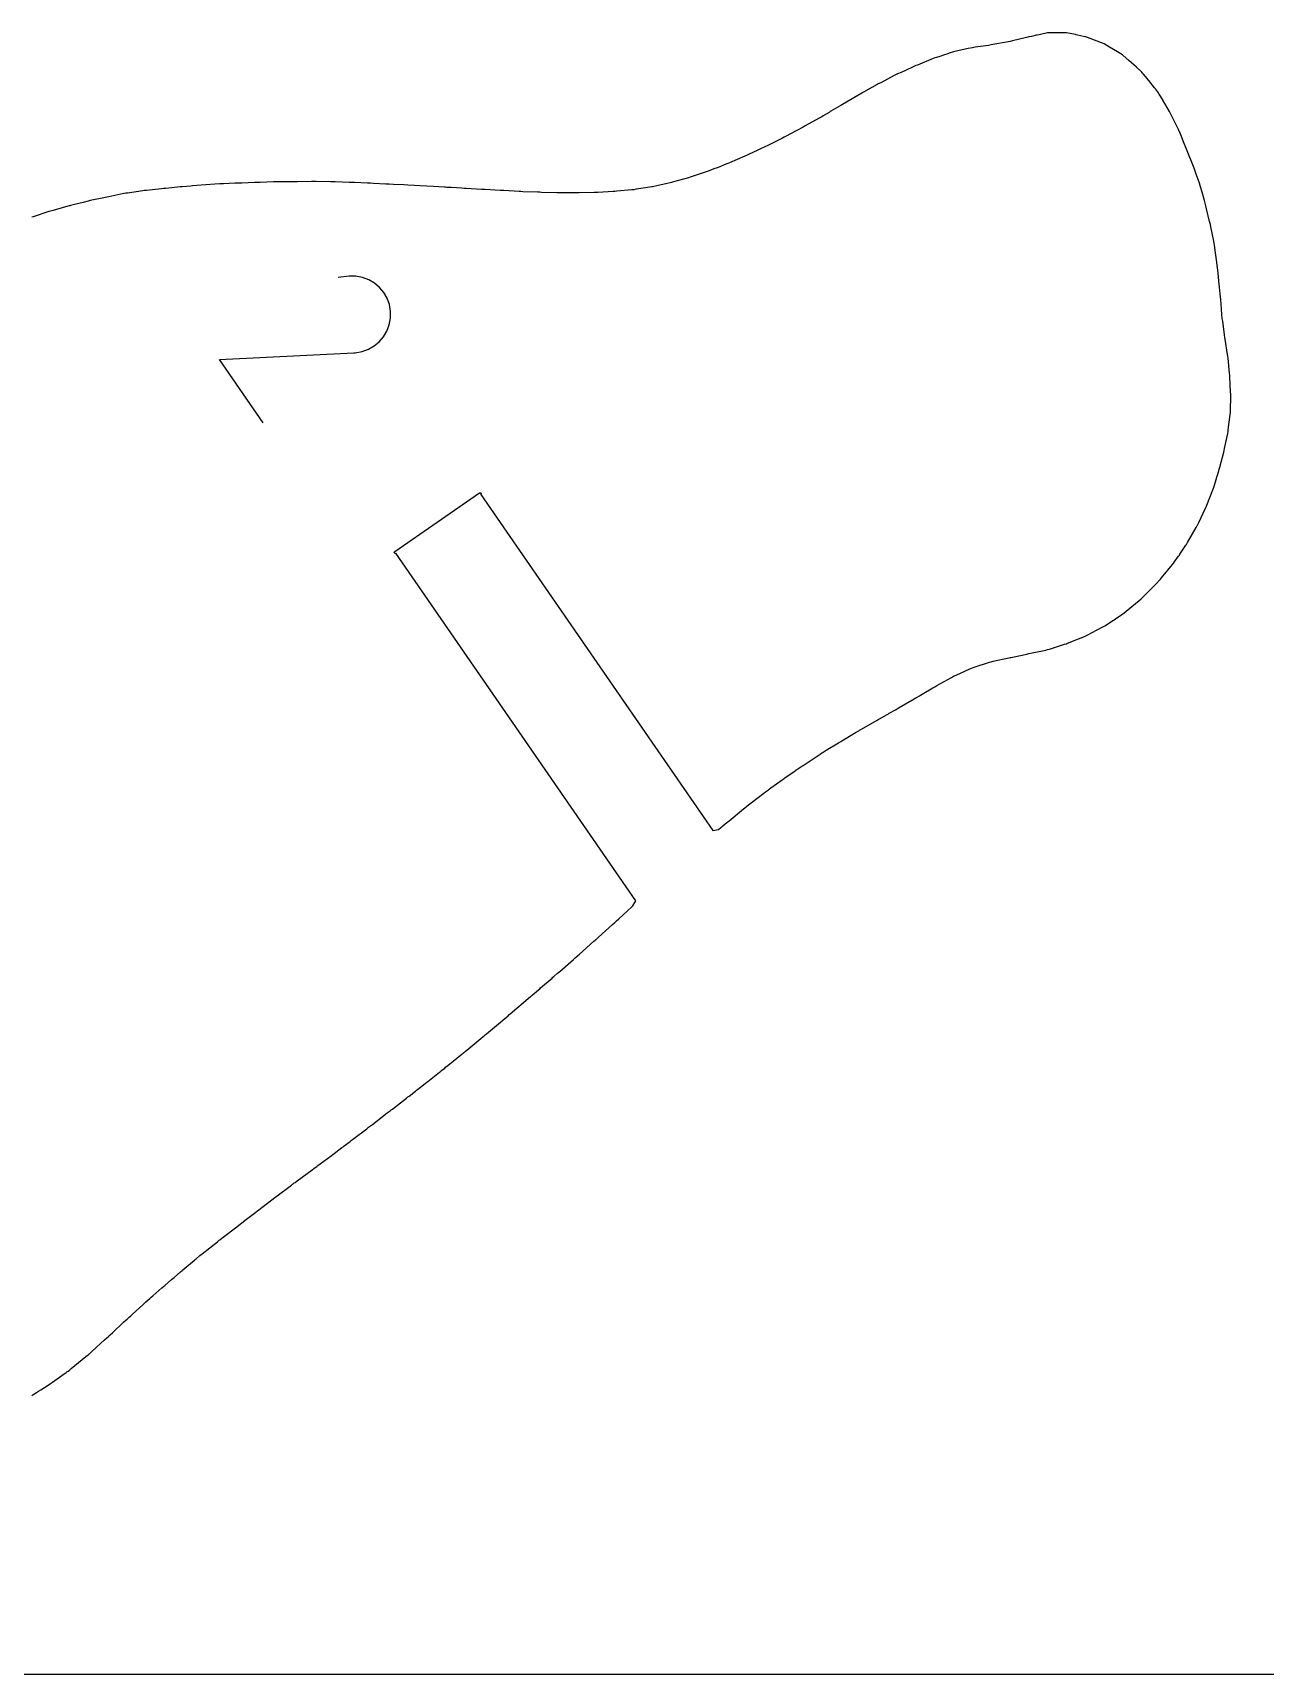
# Model space of a CAD drawing. Extents: x 0 to 600, y 0 to 500.
# Drawn here: x 320.8 to 381.1, y 0 to 80.3 of the extents above; entities that cross this region are included whole.
import ezdxf

# ---------------------------------------------------------------- set-up
doc = ezdxf.new("R2010")
doc.units = 0

msp = doc.modelspace()

# ---------------------------------------------------------------- linework, layer by layer
at = {"layer": 'annotation', "color": 1}
for p, q in [((336.228714, 68.402232), (335.697879, 68.336033)), ((336.569206, 68.398961), (336.228714, 68.402232)), ((336.894155, 68.3373), (336.569206, 68.398961)), ((337.197959, 68.222081), (336.894155, 68.3373)), ((337.475019, 68.05814), (337.197959, 68.222081)), ((337.719732, 67.850309), (337.475019, 68.05814)), ((337.9265, 67.603423), (337.719732, 67.850309)), ((338.08972, 67.322316), (337.9265, 67.603423)), ((338.203791, 67.01182), (338.08972, 67.322316)), ((338.263114, 66.676771), (338.203791, 67.01182)), ((338.25875, 66.337431), (338.263114, 66.676771)), ((338.263114, 66.676771), (338.263114, 66.676771)), ((338.080473, 65.709468), (338.196278, 66.013063)), ((338.196278, 66.013063), (338.25875, 66.337431)), ((337.460825, 64.981321), (337.707971, 65.187797)), ((337.707971, 65.187797), (337.916112, 65.432446)), ((337.916112, 65.432446), (338.080473, 65.709468)), ((329.884146, 64.325645), (336.471635, 64.647175)), ((332.024991, 61.227124), (329.884146, 64.325645)), ((336.471635, 64.647175), (336.471635, 64.647175)), ((336.471635, 64.647175), (336.478236, 64.646679)), ((336.478236, 64.646679), (336.484775, 64.646348)), ((336.484775, 64.646348), (336.491304, 64.646185)), ((336.491304, 64.646185), (336.497874, 64.646194)), ((336.497874, 64.646194), (336.504536, 64.646379)), ((336.504536, 64.646379), (336.51134, 64.646742)), ((336.51134, 64.646742), (336.518338, 64.647286)), ((336.518338, 64.647286), (336.525581, 64.648016)), ((336.525581, 64.648016), (336.533119, 64.648934)), ((336.533119, 64.648934), (336.868623, 64.706089)), ((336.533119, 64.648934), (336.533119, 64.648934)), ((336.868623, 64.706089), (337.179451, 64.818818)), ((337.179451, 64.818818), (337.460825, 64.981321))]:
    msp.add_line(p, q, dxfattribs=at)
at = {"layer": 'boundary', "color": 5}
for p, q in [((371.087191, 80.303302), (370.672198, 80.295944)), ((371.340052, 80.300863), (371.087191, 80.303302)), ((366.532401, 79.532632), (366.019884, 79.418175)), ((366.736496, 79.57669), (366.532401, 79.532632)), ((366.868954, 79.599074), (366.736496, 79.57669)), ((367.524752, 79.688826), (366.868954, 79.599074)), ((367.657209, 79.709958), (367.524752, 79.688826)), ((367.736292, 79.731215), (367.657209, 79.709958)), ((368.497222, 79.857968), (367.736292, 79.731215)), ((368.57792, 79.878131), (368.497222, 79.857968)), ((368.702287, 79.910563), (368.57792, 79.878131)), ((369.311043, 80.060977), (368.702287, 79.910563)), ((369.450553, 80.094262), (369.311043, 80.060977)), ((369.498627, 80.106913), (369.450553, 80.094262)), ((369.534953, 80.112366), (369.498627, 80.106913)), ((369.623424, 80.130144), (369.534953, 80.112366)), ((369.87062, 80.181448), (369.623424, 80.130144)), ((369.914374, 80.190243), (369.87062, 80.181448)), ((370.003597, 80.209334), (369.914374, 80.190243)), ((370.419341, 80.297528), (370.003597, 80.209334)), ((370.672198, 80.295944), (370.419341, 80.297528)), ((371.781497, 80.213776), (371.340052, 80.300863)), ((371.819316, 80.206539), (371.781497, 80.213776)), ((371.872657, 80.194938), (371.819316, 80.206539)), ((372.180254, 80.130144), (371.872657, 80.194938)), ((372.241282, 80.115018), (372.180254, 80.130144)), ((372.260759, 80.108692), (372.241282, 80.115018)), ((372.282158, 80.09987), (372.260759, 80.108692)), ((372.506884, 80.02079), (372.282158, 80.09987)), ((373.056833, 79.818848), (372.506884, 80.02079)), ((373.181475, 79.759706), (373.056833, 79.818848)), ((373.449153, 79.60065), (373.181475, 79.759706)), ((373.834501, 79.375088), (373.449153, 79.60065)), ((363.974364, 78.699608), (363.777986, 78.610303)), ((364.051069, 78.725347), (363.974364, 78.699608)), ((364.813599, 79.04608), (364.051069, 78.725347)), ((364.895078, 79.074302), (364.813599, 79.04608)), ((364.9807, 79.097948), (364.895078, 79.074302)), ((365.145012, 79.151213), (364.9807, 79.097948)), ((365.320865, 79.209434), (365.145012, 79.151213)), ((365.538947, 79.282508), (365.320865, 79.209434)), ((365.597704, 79.302196), (365.538947, 79.282508)), ((365.815788, 79.375271), (365.597704, 79.302196)), ((366.019884, 79.418175), (365.815788, 79.375271)), ((374.075376, 79.220863), (373.834501, 79.375088)), ((374.093933, 79.209434), (374.075376, 79.220863)), ((374.09877, 79.205898), (374.093933, 79.209434)), ((374.10218, 79.203064), (374.09877, 79.205898)), ((374.119639, 79.187642), (374.10218, 79.203064)), ((374.38937, 78.955952), (374.119639, 79.187642)), ((374.761148, 78.624687), (374.38937, 78.955952)), ((362.902422, 78.209451), (362.257077, 77.863273)), ((363.046477, 78.282329), (362.902422, 78.209451)), ((363.053657, 78.285765), (363.046477, 78.282329)), ((363.058081, 78.287409), (363.053657, 78.285765)), ((363.061408, 78.288724), (363.058081, 78.287409)), ((363.07432, 78.294437), (363.061408, 78.288724)), ((363.250036, 78.367723), (363.07432, 78.294437)), ((363.777986, 78.610303), (363.250036, 78.367723)), ((375.02289, 78.37918), (374.761148, 78.624687)), ((375.066262, 78.333951), (375.02289, 78.37918)), ((375.109632, 78.288724), (375.066262, 78.333951)), ((375.366659, 77.972302), (375.109632, 78.288724)), ((375.648896, 77.612911), (375.366659, 77.972302)), ((361.123115, 77.23508), (360.380644, 76.8023)), ((361.212233, 77.286347), (361.123115, 77.23508)), ((361.251588, 77.306558), (361.212233, 77.286347)), ((361.323839, 77.347802), (361.251588, 77.306558)), ((361.363193, 77.368013), (361.323839, 77.347802)), ((361.412958, 77.395558), (361.363193, 77.368013)), ((362.083182, 77.77478), (361.412958, 77.395558)), ((362.132946, 77.802325), (362.083182, 77.77478)), ((362.257077, 77.863273), (362.132946, 77.802325)), ((375.690065, 77.558818), (375.648896, 77.612911)), ((375.840662, 77.368013), (375.690065, 77.558818)), ((375.881787, 77.307643), (375.840662, 77.368013)), ((375.943607, 77.208739), (375.881787, 77.307643)), ((376.065786, 76.999651), (375.943607, 77.208739)), ((359.721447, 76.411479), (359.430263, 76.234988)), ((359.780896, 76.447302), (359.721447, 76.411479)), ((359.810566, 76.464942), (359.780896, 76.447302)), ((360.261855, 76.733392), (359.810566, 76.464942)), ((360.291525, 76.751032), (360.261855, 76.733392)), ((360.380644, 76.8023), (360.291525, 76.751032)), ((376.078896, 76.977735), (376.065786, 76.999651)), ((376.160191, 76.837581), (376.078896, 76.977735)), ((376.387019, 76.447303), (376.160191, 76.837581)), ((376.48285, 76.258025), (376.387019, 76.447303)), ((358.07474, 75.487017), (357.619137, 75.247551)), ((358.148778, 75.526592), (358.07474, 75.487017)), ((358.207879, 75.55789), (358.148778, 75.526592)), ((358.391, 75.654863), (358.207879, 75.55789)), ((358.450101, 75.686161), (358.391, 75.654863)), ((358.527555, 75.730078), (358.450101, 75.686161)), ((359.276243, 76.145592), (358.527555, 75.730078)), ((359.370815, 76.199163), (359.276243, 76.145592)), ((359.430263, 76.234988), (359.370815, 76.199163)), ((376.70227, 75.806789), (376.48285, 76.258025)), ((376.815264, 75.572423), (376.70227, 75.806789)), ((376.837972, 75.526592), (376.815264, 75.572423)), ((376.845885, 75.509648), (376.837972, 75.526592)), ((376.864317, 75.468357), (376.845885, 75.509648)), ((356.537938, 74.703744), (356.400177, 74.639085)), ((356.608683, 74.736949), (356.537938, 74.703744)), ((356.694388, 74.780255), (356.608683, 74.736949)), ((357.435339, 75.152016), (356.694388, 74.780255)), ((357.529391, 75.199519), (357.435339, 75.152016)), ((357.619137, 75.247551), (357.529391, 75.199519)), ((376.930287, 75.30988), (376.864317, 75.468357)), ((376.995017, 75.15577), (376.930287, 75.30988)), ((377.068404, 74.976703), (376.995017, 75.15577)), ((377.22109, 74.60588), (377.068404, 74.976703)), ((354.767259, 73.90881), (354.674769, 73.872498)), ((354.84241, 73.942434), (354.767259, 73.90881)), ((355.597653, 74.266294), (354.84241, 73.942434)), ((355.68797, 74.306591), (355.597653, 74.266294)), ((355.782157, 74.350678), (355.68797, 74.306591)), ((356.241449, 74.564699), (355.782157, 74.350678)), ((356.329431, 74.60588), (356.241449, 74.564699)), ((356.400177, 74.639085), (356.329431, 74.60588)), ((377.283548, 74.447357), (377.22109, 74.60588)), ((377.519865, 73.843695), (377.283548, 74.447357)), ((352.84733, 73.212028), (352.101211, 73.005438)), ((352.925838, 73.234562), (352.84733, 73.212028)), ((353.014956, 73.265999), (352.925838, 73.234562)), ((353.757433, 73.513521), (353.014956, 73.265999)), ((353.846552, 73.544958), (353.757433, 73.513521)), ((353.922032, 73.576401), (353.846552, 73.544958)), ((354.134139, 73.659128), (353.922032, 73.576401)), ((354.19762, 73.685171), (354.134139, 73.659128)), ((354.290113, 73.721483), (354.19762, 73.685171)), ((354.674769, 73.872498), (354.290113, 73.721483)), ((377.582151, 73.685171), (377.519865, 73.843695)), ((377.618772, 73.588675), (377.582151, 73.685171)), ((377.692022, 73.386532), (377.618772, 73.588675)), ((377.785022, 73.13087), (377.692022, 73.386532)), ((377.845051, 72.947666), (377.785022, 73.13087)), ((324.472931, 72.28378), (324.383813, 72.264999)), ((325.215404, 72.434546), (324.472931, 72.28378)), ((325.304523, 72.453328), (325.215404, 72.434546)), ((325.393641, 72.466683), (325.304523, 72.453328)), ((326.136115, 72.573134), (325.393641, 72.466683)), ((326.225234, 72.58649), (326.136115, 72.573134)), ((326.314352, 72.595833), (326.225234, 72.58649)), ((327.056826, 72.675981), (326.314352, 72.595833)), ((327.145944, 72.685325), (327.056826, 72.675981)), ((327.248167, 72.695033), (327.145944, 72.685325)), ((327.556772, 72.725003), (327.248167, 72.695033)), ((327.958488, 72.764461), (327.556772, 72.725003)), ((328.012572, 72.769689), (327.958488, 72.764461)), ((328.066655, 72.774917), (328.012572, 72.769689)), ((328.482807, 72.809095), (328.066655, 72.774917)), ((328.571213, 72.816332), (328.482807, 72.809095)), ((328.987365, 72.850444), (328.571213, 72.816332)), ((329.226111, 72.865263), (328.987365, 72.850444)), ((329.66933, 72.893743), (329.226111, 72.865263)), ((329.908076, 72.908722), (329.66933, 72.893743)), ((330.088563, 72.916828), (329.908076, 72.908722)), ((330.648299, 72.939871), (330.088563, 72.916828)), ((330.828787, 72.947845), (330.648299, 72.939871)), ((330.978048, 72.953907), (330.828787, 72.947845)), ((331.600236, 72.976955), (330.978048, 72.953907)), ((331.749497, 72.982935), (331.600236, 72.976955)), ((331.87985, 72.9869), (331.749497, 72.982935)), ((332.539855, 73.006176), (331.87985, 72.9869)), ((332.670208, 73.010124), (332.539855, 73.006176)), ((332.789732, 73.011889), (332.670208, 73.010124)), ((333.471394, 73.017273), (332.789732, 73.011889)), ((333.590919, 73.018984), (333.471394, 73.017273)), ((333.705595, 73.019559), (333.590919, 73.018984)), ((334.396953, 73.022943), (333.705595, 73.019559)), ((334.511629, 73.023517), (334.396953, 73.022943)), ((334.626849, 73.02236), (334.511629, 73.023517)), ((335.317119, 73.014108), (334.626849, 73.02236)), ((335.432338, 73.012957), (335.317119, 73.014108)), ((335.555102, 73.008866), (335.432338, 73.012957)), ((336.230286, 72.984422), (335.555102, 73.008866)), ((336.353049, 72.980369), (336.230286, 72.984422)), ((336.490875, 72.975356), (336.353049, 72.980369)), ((337.135934, 72.949774), (336.490875, 72.975356)), ((337.273761, 72.944823), (337.135934, 72.949774)), ((337.435408, 72.937377), (337.273761, 72.944823)), ((338.032823, 72.907011), (337.435408, 72.937377)), ((338.194471, 72.899731), (338.032823, 72.907011)), ((338.402798, 72.888967), (338.194471, 72.899731)), ((338.906854, 72.862731), (338.402798, 72.888967)), ((339.11518, 72.852001), (338.906854, 72.862731)), ((339.436613, 72.833077), (339.11518, 72.852001)), ((339.714461, 72.816668), (339.436613, 72.833077)), ((340.035892, 72.797794), (339.714461, 72.816668)), ((340.368691, 72.778567), (340.035892, 72.797794)), ((340.61296, 72.76446), (340.368691, 72.778567)), ((340.904054, 72.747629), (340.61296, 72.76446)), ((340.956603, 72.744601), (340.904054, 72.747629)), ((341.022798, 72.740787), (340.956603, 72.744601)), ((341.220513, 72.729471), (341.022798, 72.740787)), ((341.756431, 72.698878), (341.220513, 72.729471)), ((341.877313, 72.691925), (341.756431, 72.698878)), ((341.966432, 72.686855), (341.877313, 72.691925)), ((342.708905, 72.644984), (341.966432, 72.686855)), ((342.798024, 72.639914), (342.708905, 72.644984)), ((342.887142, 72.634827), (342.798024, 72.639914)), ((343.629616, 72.592471), (342.887142, 72.634827)), ((343.718734, 72.587384), (343.629616, 72.592471)), ((343.807853, 72.582121), (343.718734, 72.587384)), ((344.550326, 72.53926), (343.807853, 72.582121)), ((344.639445, 72.533997), (344.550326, 72.53926)), ((344.728564, 72.529926), (344.639445, 72.533997)), ((345.471037, 72.50519), (344.728564, 72.529926)), ((345.560155, 72.50112), (345.471037, 72.50519)), ((345.649274, 72.498282), (345.560155, 72.50112)), ((346.391746, 72.479234), (345.649274, 72.498282)), ((346.480865, 72.476395), (346.391746, 72.479234)), ((346.569984, 72.474998), (346.480865, 72.476395)), ((347.312457, 72.475191), (346.569984, 72.474998)), ((347.401575, 72.473793), (347.312457, 72.475191)), ((347.490693, 72.474867), (347.401575, 72.473793)), ((348.233169, 72.491295), (347.490693, 72.474867)), ((348.322288, 72.492368), (348.233169, 72.491295)), ((348.411406, 72.495866), (348.322288, 72.492368)), ((349.153878, 72.538393), (348.411406, 72.495866)), ((349.242996, 72.541892), (349.153878, 72.538393)), ((349.332115, 72.549756), (349.242996, 72.541892)), ((350.074589, 72.621519), (349.332115, 72.549756)), ((350.163706, 72.629383), (350.074589, 72.621519)), ((350.27554, 72.646256), (350.163706, 72.629383)), ((350.732447, 72.715337), (350.27554, 72.646256)), ((351.052803, 72.76446), (350.732447, 72.715337)), ((351.068612, 72.766876), (351.052803, 72.76446)), ((351.08442, 72.769291), (351.068612, 72.766876)), ((351.354746, 72.830338), (351.08442, 72.769291)), ((351.734803, 72.916173), (351.354746, 72.830338)), ((352.005128, 72.977224), (351.734803, 72.916173)), ((352.101211, 73.005438), (352.005128, 72.977224)), ((377.905077, 72.76446), (377.845051, 72.947666)), ((377.978324, 72.507497), (377.905077, 72.76446)), ((378.090254, 72.100713), (377.978324, 72.507497)), ((321.53387, 71.554857), (320.765913, 71.303727)), ((321.621681, 71.583031), (321.53387, 71.554857)), ((321.743635, 71.617167), (321.621681, 71.583031)), ((322.347626, 71.784095), (321.743635, 71.617167)), ((322.529202, 71.835168), (322.347626, 71.784095)), ((322.542391, 71.838876), (322.529202, 71.835168)), ((322.551005, 71.841079), (322.542391, 71.838876)), ((322.561376, 71.84375), (322.551005, 71.841079)), ((322.598194, 71.85305), (322.561376, 71.84375)), ((322.794151, 71.9024), (322.598194, 71.85305)), ((323.211343, 72.00808), (322.794151, 71.9024)), ((323.463102, 72.071803), (323.211343, 72.00808)), ((323.560379, 72.092033), (323.463102, 72.071803)), ((324.311161, 72.249797), (323.560379, 72.092033)), ((324.383813, 72.264999), (324.311161, 72.249797)), ((378.16209, 71.84375), (378.090254, 72.100713)), ((378.199116, 71.696484), (378.16209, 71.84375)), ((378.345581, 71.070306), (378.199116, 71.696484)), ((320.765913, 71.303727), (320.70097, 71.282847)), ((378.381717, 70.923039), (378.345581, 71.070306)), ((378.405085, 70.818074), (378.381717, 70.923039)), ((378.549749, 70.107294), (378.405085, 70.818074)), ((378.572626, 70.002329), (378.549749, 70.107294)), ((378.584541, 69.92806), (378.572626, 70.002329)), ((378.621428, 69.648712), (378.584541, 69.92806)), ((378.699676, 69.088849), (378.621428, 69.648712)), ((378.700852, 69.081618), (378.699676, 69.088849)), ((378.701629, 69.076233), (378.700852, 69.081618)), ((378.705739, 69.043211), (378.701629, 69.076233)), ((378.758071, 68.568513), (378.705739, 69.043211)), ((378.80144, 68.160908), (378.758071, 68.568513)), ((378.831166, 67.862885), (378.80144, 68.160908)), ((378.859486, 67.538219), (378.831166, 67.862885)), ((378.887783, 67.240197), (378.859486, 67.538219)), ((378.906975, 67.043647), (378.887783, 67.240197)), ((378.946276, 66.516037), (378.906975, 67.043647)), ((378.964057, 66.319486), (378.946276, 66.516037)), ((378.984749, 66.190436), (378.964057, 66.319486)), ((379.06738, 65.527826), (378.984749, 66.190436)), ((379.086398, 65.398775), (379.06738, 65.527826)), ((379.101001, 65.323568), (379.086398, 65.398775)), ((379.224576, 64.559522), (379.101001, 65.323568)), ((379.240344, 64.478066), (379.224576, 64.559522)), ((379.251832, 64.388947), (379.240344, 64.478066)), ((379.32552, 63.646473), (379.251832, 64.388947)), ((379.337009, 63.557355), (379.32552, 63.646473)), ((379.342113, 63.468236), (379.337009, 63.557355)), ((379.372444, 62.725762), (379.342113, 63.468236)), ((379.377548, 62.636644), (379.372444, 62.725762)), ((379.376749, 62.547526), (379.377548, 62.636644)), ((379.364794, 61.805052), (379.376749, 62.547526)), ((379.258413, 60.884341), (379.354828, 61.626816)), ((379.354828, 61.626816), (379.363996, 61.715934)), ((379.363996, 61.715934), (379.364794, 61.805052)), ((379.07601, 59.963631), (379.23111, 60.706105)), ((379.23111, 60.706105), (379.249244, 60.795223)), ((379.249244, 60.795223), (379.258413, 60.884341)), ((378.842541, 59.045788), (379.03703, 59.790312)), ((379.03703, 59.790312), (379.057876, 59.874513)), ((379.057876, 59.874513), (379.07601, 59.963631)), ((378.705738, 58.577811), (378.731464, 58.661999)), ((378.731464, 58.661999), (378.794908, 58.869615)), ((378.794908, 58.869615), (378.820635, 58.953802)), ((378.820635, 58.953802), (378.842541, 59.045788)), ((378.208096, 57.201499), (378.50264, 57.943973)), ((378.50264, 57.943973), (378.536942, 58.033092)), ((378.536942, 58.033092), (378.564509, 58.121192)), ((378.564509, 58.121192), (378.679387, 58.493598)), ((378.679387, 58.493598), (378.705738, 58.577811)), ((338.46551, 54.926197), (342.616976, 57.794549)), ((342.616976, 57.794549), (342.634882, 57.802294)), ((342.634882, 57.802294), (342.654389, 57.802598)), ((342.654389, 57.802598), (342.672527, 57.795413)), ((342.672527, 57.795413), (342.686535, 57.781834)), ((342.687399, 57.726284), (342.673821, 57.712276)), ((342.673821, 57.712276), (354.029025, 41.277485)), ((342.686535, 57.781834), (342.69428, 57.763929)), ((342.694584, 57.744422), (342.687399, 57.726284)), ((342.69428, 57.763929), (342.694584, 57.744422)), ((377.812722, 56.3382), (378.146094, 57.052283)), ((378.146094, 57.052283), (378.173794, 57.112381)), ((378.173794, 57.112381), (378.208096, 57.201499)), ((377.744616, 56.191671), (377.757988, 56.220691)), ((377.757988, 56.220691), (377.771652, 56.249081)), ((377.771652, 56.249081), (377.785022, 56.278101)), ((377.785022, 56.278101), (377.812722, 56.3382)), ((377.263784, 55.360078), (377.692986, 56.102552)), ((377.692986, 56.102552), (377.744616, 56.191671)), ((338.444747, 54.894052), (338.451931, 54.91219)), ((338.44505, 54.874545), (338.444747, 54.894052)), ((338.452795, 54.856639), (338.44505, 54.874545)), ((338.451931, 54.91219), (338.46551, 54.926197)), ((338.466803, 54.843061), (338.452795, 54.856639)), ((338.484941, 54.835876), (338.466803, 54.843061)), ((338.504448, 54.83618), (338.484941, 54.835876)), ((338.522354, 54.843925), (338.504448, 54.83618)), ((350.271326, 37.839218), (338.522354, 54.843925)), ((376.614714, 54.403391), (376.826458, 54.699731)), ((376.826458, 54.699731), (376.864318, 54.752873)), ((376.864318, 54.752873), (376.888433, 54.78885)), ((376.888433, 54.78885), (377.188036, 55.234983)), ((377.188036, 55.234983), (377.212153, 55.27096)), ((377.212153, 55.27096), (377.263784, 55.360078)), ((375.994866, 53.641916), (376.525596, 54.287742)), ((376.525596, 54.287742), (376.576855, 54.35025)), ((376.576855, 54.35025), (376.614714, 54.403391)), ((375.088224, 52.708373), (375.743849, 53.364123)), ((375.743849, 53.364123), (375.809183, 53.429539)), ((375.809183, 53.429539), (375.832968, 53.45615)), ((375.832968, 53.45615), (375.919822, 53.552797)), ((375.919822, 53.552797), (375.943607, 53.579408)), ((375.943607, 53.579408), (375.994866, 53.641916)), ((374.164944, 51.932353), (374.811071, 52.457506)), ((374.811071, 52.457506), (374.873835, 52.508829)), ((374.873835, 52.508829), (374.90019, 52.532531)), ((374.90019, 52.532531), (374.996537, 52.619255)), ((374.996537, 52.619255), (375.02289, 52.642957)), ((375.02289, 52.642957), (375.088224, 52.708373)), ((373.217872, 51.291489), (373.64536, 51.564495)), ((373.64536, 51.564495), (373.681757, 51.588118)), ((373.681757, 51.588118), (373.734478, 51.625913)), ((373.734478, 51.625913), (374.049459, 51.843235)), ((374.049459, 51.843235), (374.10218, 51.881031)), ((374.10218, 51.881031), (374.164944, 51.932353)), ((371.390671, 50.435081), (371.927224, 50.646954)), ((371.927224, 50.646954), (371.977841, 50.667407)), ((371.977841, 50.667407), (372.016342, 50.683858)), ((372.016342, 50.683858), (372.22226, 50.767938)), ((372.22226, 50.767938), (372.260759, 50.784389)), ((372.260759, 50.784389), (372.349878, 50.833434)), ((372.349878, 50.833434), (373.092356, 51.218822)), ((373.092356, 51.218822), (373.181475, 51.267867)), ((373.181475, 51.267867), (373.217872, 51.291489)), ((368.692123, 49.759726), (369.404264, 49.909894)), ((369.404264, 49.909894), (369.498627, 49.929185)), ((369.498627, 49.929185), (369.587746, 49.950751)), ((369.587746, 49.950751), (370.330222, 50.103541)), ((370.330222, 50.103541), (370.419341, 50.125107)), ((370.419341, 50.125107), (370.508459, 50.154308)), ((370.508459, 50.154308), (371.250932, 50.385425)), ((371.250932, 50.385425), (371.340051, 50.414627)), ((371.340051, 50.414627), (371.390671, 50.435081)), ((365.944618, 48.880123), (366.611514, 49.186928)), ((366.611514, 49.186928), (366.736496, 49.238437)), ((366.736496, 49.238437), (366.825615, 49.263386)), ((366.825615, 49.263386), (367.568091, 49.511382)), ((367.568091, 49.511382), (367.657209, 49.536331)), ((367.657209, 49.536331), (367.752941, 49.555792)), ((367.752941, 49.555792), (368.513003, 49.722568)), ((368.513003, 49.722568), (368.57792, 49.735912)), ((368.57792, 49.735912), (368.585182, 49.737454)), ((368.585182, 49.737454), (368.621442, 49.745155)), ((368.621442, 49.745155), (368.628703, 49.746697)), ((368.628703, 49.746697), (368.692123, 49.759726)), ((364.282482, 47.954881), (364.798018, 48.256945)), ((364.798018, 48.256945), (364.895078, 48.313007)), ((364.895078, 48.313007), (364.999633, 48.370401)), ((364.999633, 48.370401), (365.707904, 48.769669)), ((365.707904, 48.769669), (365.816181, 48.825986)), ((365.816181, 48.825986), (365.944618, 48.880123)), ((363.149251, 47.286901), (363.889951, 47.725425)), ((363.889951, 47.725425), (363.974364, 47.774685)), ((363.974364, 47.774685), (364.031351, 47.808071)), ((364.031351, 47.808071), (364.140285, 47.871891)), ((364.140285, 47.871891), (364.19727, 47.905276)), ((364.19727, 47.905276), (364.282482, 47.954881)), ((361.301881, 46.230652), (362.071756, 46.671279)), ((362.071756, 46.671279), (362.132946, 46.706628)), ((362.132946, 46.706628), (362.188322, 46.738007)), ((362.188322, 46.738007), (362.568061, 46.953185)), ((362.568061, 46.953185), (362.623439, 46.984564)), ((362.623439, 46.984564), (362.667608, 47.010604)), ((362.667608, 47.010604), (362.98104, 47.187573)), ((362.98104, 47.187573), (363.053657, 47.230687)), ((363.053657, 47.230687), (363.149251, 47.286901)), ((360.341356, 45.665225), (360.967212, 46.034338)), ((360.967212, 46.034338), (361.017044, 46.063855)), ((361.017044, 46.063855), (361.056331, 46.08723)), ((361.056331, 46.08723), (361.172946, 46.155321)), ((361.172946, 46.155321), (361.212233, 46.178697)), ((361.212233, 46.178697), (361.301881, 46.230652)), ((358.55121, 44.530059), (359.280968, 45.012768)), ((359.280968, 45.012768), (359.370815, 45.07079)), ((359.370815, 45.07079), (359.41813, 45.100378)), ((359.41813, 45.100378), (359.439201, 45.113556)), ((359.439201, 45.113556), (359.486514, 45.143144)), ((359.486514, 45.143144), (359.583164, 45.202615)), ((359.583164, 45.202615), (360.183714, 45.56958)), ((360.183714, 45.56958), (360.291525, 45.635709)), ((360.291525, 45.635709), (360.341356, 45.665225)), ((357.565318, 43.851876), (358.061387, 44.19744)), ((358.061387, 44.19744), (358.097315, 44.222433)), ((358.097315, 44.222433), (358.150506, 44.258643)), ((358.150506, 44.258643), (358.39691, 44.427787)), ((358.39691, 44.427787), (358.450101, 44.463997)), ((358.450101, 44.463997), (358.55121, 44.530059)), ((356.878696, 43.359946), (357.431471, 43.756778)), ((357.431471, 43.756778), (357.529391, 43.826882)), ((357.529391, 43.826882), (357.565318, 43.851876)), ((355.78606, 42.528409), (356.52839, 43.100601)), ((356.52839, 43.100601), (356.608683, 43.162424)), ((356.608683, 43.162424), (356.654382, 43.196034)), ((356.654382, 43.196034), (356.752384, 43.268112)), ((356.752384, 43.268112), (356.798084, 43.301722)), ((356.798084, 43.301722), (356.878696, 43.359946)), ((354.767259, 41.705908), (354.830838, 41.757742)), ((354.830838, 41.757742), (355.534647, 42.329177)), ((355.534647, 42.329177), (355.598226, 42.381012)), ((355.598226, 42.381012), (355.623765, 42.401421)), ((355.623765, 42.401421), (355.66243, 42.432154)), ((355.66243, 42.432154), (355.68797, 42.452562)), ((355.68797, 42.452562), (355.78606, 42.528409)), ((354.029025, 41.277485), (354.318272, 41.325034)), ((354.318272, 41.325034), (354.431179, 41.421269)), ((354.431179, 41.421269), (354.47675, 41.460301)), ((354.47675, 41.460301), (354.520297, 41.497585)), ((354.520297, 41.497585), (354.723712, 41.668624)), ((354.723712, 41.668624), (354.767259, 41.705908)), ((350.12453, 37.585494), (350.271326, 37.839218)), ((349.324728, 36.856749), (349.42987, 36.952343)), ((349.42987, 36.952343), (350.068245, 37.534547)), ((350.068245, 37.534547), (350.12453, 37.585494)), ((348.441903, 36.058783), (349.11945, 36.671205)), ((349.11945, 36.671205), (349.242996, 36.782374)), ((349.242996, 36.782374), (349.280695, 36.816679)), ((349.280695, 36.816679), (349.28703, 36.822444)), ((349.28703, 36.822444), (349.324728, 36.856749)), ((347.5134, 35.231632), (348.217378, 35.858114)), ((348.217378, 35.858114), (348.271039, 35.905475)), ((348.271039, 35.905475), (348.305546, 35.936038)), ((348.305546, 35.936038), (348.313917, 35.94345)), ((348.313917, 35.94345), (348.322289, 35.950862)), ((348.322289, 35.950862), (348.372848, 35.996421)), ((348.372848, 35.996421), (348.441903, 36.058783)), ((346.540311, 34.380323), (347.20814, 34.96364)), ((347.20814, 34.96364), (347.267585, 35.015328)), ((347.267585, 35.015328), (347.297258, 35.041103)), ((347.297258, 35.041103), (347.371902, 35.106636)), ((347.371902, 35.106636), (347.401575, 35.132412)), ((347.401575, 35.132412), (347.5134, 35.231632)), ((345.605314, 33.575538), (346.163049, 34.055858)), ((346.163049, 34.055858), (346.208208, 34.094617)), ((346.208208, 34.094617), (346.252167, 34.132048)), ((346.252167, 34.132048), (346.436906, 34.291206)), ((346.436906, 34.291206), (346.480864, 34.328636)), ((346.480864, 34.328636), (346.540311, 34.380323)), ((344.669345, 32.775279), (345.10598, 33.148376)), ((345.10598, 33.148376), (345.13588, 33.173905)), ((345.13588, 33.173905), (345.195098, 33.224265)), ((345.195098, 33.224265), (345.500937, 33.48642)), ((345.500937, 33.48642), (345.560155, 33.53678)), ((345.560155, 33.53678), (345.605314, 33.575538)), ((343.764068, 32.004783), (344.011595, 32.214743)), ((344.011595, 32.214743), (344.056929, 32.253196)), ((344.056929, 32.253196), (344.112815, 32.300788)), ((344.112815, 32.300788), (344.55777, 32.680194)), ((344.55777, 32.680194), (344.639445, 32.749749)), ((344.639445, 32.749749), (344.669345, 32.775279)), ((342.91605, 31.292126), (342.964304, 31.332484)), ((342.964304, 31.332484), (343.060241, 31.412266)), ((343.060241, 31.412266), (343.640197, 31.90124)), ((343.640197, 31.90124), (343.718735, 31.96633)), ((343.718735, 31.96633), (343.764068, 32.004783)), ((341.935942, 30.482444), (341.992371, 30.529033)), ((341.992371, 30.529033), (342.67927, 31.096378)), ((342.67927, 31.096378), (342.798024, 31.193409)), ((342.798024, 31.193409), (342.846278, 31.233769)), ((342.846278, 31.233769), (342.91605, 31.292126)), ((340.956603, 29.692811), (341.062855, 29.778364)), ((341.062855, 29.778364), (341.76565, 30.345021)), ((341.76565, 30.345021), (341.809944, 30.380256)), ((341.809944, 30.380256), (341.84914, 30.411774)), ((341.84914, 30.411774), (341.863227, 30.423092)), ((341.863227, 30.423092), (341.877313, 30.434409)), ((341.877313, 30.434409), (341.935942, 30.482444)), ((339.958556, 28.901249), (340.035892, 28.962)), ((340.035892, 28.962), (340.079116, 28.996271)), ((340.079116, 28.996271), (340.659899, 29.456795)), ((340.659899, 29.456795), (340.703122, 29.491066)), ((340.703122, 29.491066), (340.749017, 29.527693)), ((340.749017, 29.527693), (340.910708, 29.656183)), ((340.910708, 29.656183), (340.956603, 29.692811)), ((338.456487, 27.729486), (339.036592, 28.179388)), ((339.036592, 28.179388), (339.11518, 28.239758)), ((339.11518, 28.239758), (339.168607, 28.281592)), ((339.168607, 28.281592), (339.483968, 28.52852)), ((339.483968, 28.52852), (339.537395, 28.570353)), ((339.537395, 28.570353), (339.588754, 28.610742)), ((339.588754, 28.610742), (339.958556, 28.901249)), ((337.371095, 26.895268), (338.104183, 27.458897)), ((338.104183, 27.458897), (338.194471, 27.526956)), ((338.194471, 27.526956), (338.249652, 27.56965)), ((338.249652, 27.56965), (338.29786, 27.606949)), ((338.29786, 27.606949), (338.353044, 27.649645)), ((338.353044, 27.649645), (338.456487, 27.729486)), ((336.406015, 26.161265), (337.098185, 26.688733)), ((337.098185, 26.688733), (337.151152, 26.728932)), ((337.151152, 26.728932), (337.187304, 26.755916)), ((337.187304, 26.755916), (337.237609, 26.794178)), ((337.237609, 26.794178), (337.273761, 26.821162)), ((337.273761, 26.821162), (337.371095, 26.895268)), ((335.494808, 25.470642), (335.878666, 25.760972)), ((335.878666, 25.760972), (335.941136, 25.808221)), ((335.941136, 25.808221), (335.988722, 25.844084)), ((335.988722, 25.844084), (336.279548, 26.06598)), ((336.279548, 26.06598), (336.353049, 26.121067)), ((336.353049, 26.121067), (336.406015, 26.161265)), ((334.710837, 24.887514), (334.814406, 24.964937)), ((334.814406, 24.964937), (335.356419, 25.367238)), ((335.356419, 25.367238), (335.432338, 25.423393)), ((335.432338, 25.423393), (335.494808, 25.470642)), ((333.590919, 24.060969), (333.685832, 24.130801)), ((333.685832, 24.130801), (334.421034, 24.673221)), ((334.421034, 24.673221), (334.511629, 24.739259)), ((334.511629, 24.739259), (334.574806, 24.786274)), ((334.574806, 24.786274), (334.647659, 24.840493)), ((334.647659, 24.840493), (334.710837, 24.887514)), ((332.298465, 23.085179), (332.595038, 23.313386)), ((332.595038, 23.313386), (332.670208, 23.370079)), ((332.670208, 23.370079), (332.720978, 23.408186)), ((332.720978, 23.408186), (333.413458, 23.928694)), ((333.413458, 23.928694), (333.464228, 23.9668)), ((333.464228, 23.9668), (333.502576, 23.995275)), ((333.502576, 23.995275), (333.55257, 24.032495)), ((333.55257, 24.032495), (333.590919, 24.060969)), ((331.143921, 22.204443), (331.671744, 22.606982)), ((331.671744, 22.606982), (331.749497, 22.665834)), ((331.749497, 22.665834), (331.815018, 22.715916)), ((331.815018, 22.715916), (332.181458, 22.996009)), ((332.181458, 22.996009), (332.246979, 23.04609)), ((332.246979, 23.04609), (332.298465, 23.085179)), ((330.002546, 21.32871), (330.738417, 21.894003)), ((330.738417, 21.894003), (330.828786, 21.962784)), ((330.828786, 21.962784), (330.894241, 22.012924)), ((330.894241, 22.012924), (330.9756, 22.075245)), ((330.9756, 22.075245), (331.041054, 22.125382)), ((331.041054, 22.125382), (331.143921, 22.204443)), ((329.043902, 20.570493), (329.785653, 21.159751)), ((329.785653, 21.159751), (329.84219, 21.204672)), ((329.84219, 21.204672), (329.874772, 21.230134)), ((329.874772, 21.230134), (329.875494, 21.230691)), ((329.875494, 21.230691), (329.908076, 21.256154)), ((329.908076, 21.256154), (330.002546, 21.32871)), ((328.101979, 19.784602), (328.65997, 20.254246)), ((328.65997, 20.254246), (328.695293, 20.283958)), ((328.695293, 20.283958), (328.749088, 20.328157)), ((328.749088, 20.328157), (328.93357, 20.481375)), ((328.93357, 20.481375), (328.987365, 20.525573)), ((328.987365, 20.525573), (329.043902, 20.570493)), ((327.209298, 19.016797), (327.547333, 19.308565)), ((327.547333, 19.308565), (327.610687, 19.363248)), ((327.610687, 19.363248), (327.664697, 19.409414)), ((327.664697, 19.409414), (327.989615, 19.689403)), ((327.989615, 19.689403), (328.066655, 19.754888)), ((328.066655, 19.754888), (328.101979, 19.784602)), ((326.546453, 18.44254), (326.630916, 18.51576)), ((326.630916, 18.51576), (327.074155, 18.900909)), ((327.074155, 18.900909), (327.145944, 18.962114)), ((327.145944, 18.962114), (327.209298, 19.016797)), ((325.625859, 17.611423), (326.13618, 18.077832)), ((326.13618, 18.077832), (326.225234, 18.157092)), ((326.225234, 18.157092), (326.289718, 18.214395)), ((326.289718, 18.214395), (326.481968, 18.385236)), ((326.481968, 18.385236), (326.546453, 18.44254)), ((324.648896, 16.705045), (325.200724, 17.220983)), ((325.200724, 17.220983), (325.304523, 17.315181)), ((325.304523, 17.315181), (325.369433, 17.37522)), ((325.369433, 17.37522), (325.463035, 17.461792)), ((325.463035, 17.461792), (325.527945, 17.521826)), ((325.527945, 17.521826), (325.625859, 17.611423)), ((323.658632, 15.800919), (324.262508, 16.351201)), ((324.262508, 16.351201), (324.383813, 16.458411)), ((324.383813, 16.458411), (324.450584, 16.520121)), ((324.450584, 16.520121), (324.471453, 16.539407)), ((324.471453, 16.539407), (324.538226, 16.601116)), ((324.538226, 16.601116), (324.648896, 16.705045)), ((322.635011, 14.950029), (323.351808, 15.536395)), ((323.351808, 15.536395), (323.463102, 15.624321)), ((323.463102, 15.624321), (323.495241, 15.652363)), ((323.495241, 15.652363), (323.527379, 15.680409)), ((323.527379, 15.680409), (323.658632, 15.800919)), ((321.713125, 14.289211), (322.28951, 14.695273)), ((322.28951, 14.695273), (322.380954, 14.759695)), ((322.380954, 14.759695), (322.42029, 14.787863)), ((322.42029, 14.787863), (322.478605, 14.829553)), ((322.478605, 14.829553), (322.542392, 14.874853)), ((322.542392, 14.874853), (322.635011, 14.950029)), ((320.700971, 13.63507), (320.802217, 13.69761)), ((320.802217, 13.69761), (320.929852, 13.776448)), ((320.929852, 13.776448), (321.031098, 13.838984)), ((321.031098, 13.838984), (321.146737, 13.914534)), ((321.146737, 13.914534), (321.550291, 14.179577)), ((321.550291, 14.179577), (321.621681, 14.224789)), ((321.621681, 14.224789), (321.713125, 14.289211))]:
    msp.add_line(p, q, dxfattribs=at)
at = {"layer": 'frame', "color": 5}
msp.add_line((0, 0), (600, 0), dxfattribs=at)

doc.saveas('drawing.dxf')
